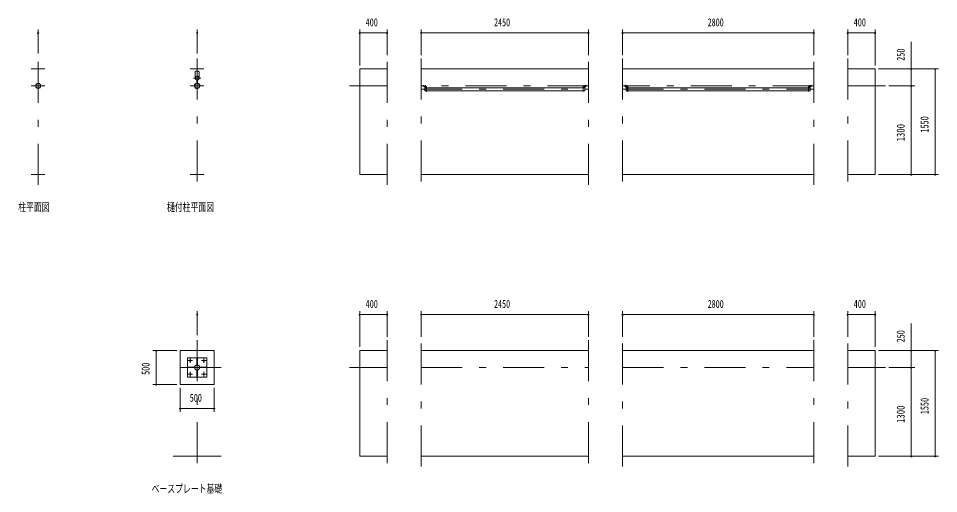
# Model space of a CAD drawing. Units: millimetres, scale not verified. Extents: x -22986 to 22989, y -10500 to 10500.
# Drawn here: x -22986 to -9506, y -8103 to -1142 of the extents above; entities that cross this region are included whole.
import ezdxf
from ezdxf.enums import TextEntityAlignment as Align

# ---------------------------------------------------------------- set-up
doc = ezdxf.new("R2010")
doc.units = ezdxf.units.MM
doc.header["$LTSCALE"] = 50
doc.linetypes.add('USER3', pattern=[24, 12, -5, 2, -5])
for name, color, linetype, lineweight in [('0-2_1-02BOLD', 7, 'Continuous', 18), ('0-3_1-22CENTER', 3, 'USER3', 18), ('0-5_1-52DIM', 3, 'Continuous', 18)]:
    doc.layers.add(name, color=color, linetype=linetype, lineweight=lineweight)
doc.styles.add('ＭＳ ゴシック', font='')
doc.styles.get('ＭＳ ゴシック').set_extended_font_data('MS Gothic')

msp = doc.modelspace()

# ---------------------------------------------------------------- linework, layer by layer
at = {"layer": '0-2_1-02BOLD'}
for p, q in [((-22797.28, -1880.33), (-22597.28, -1880.33)), ((-20267.54, -1880.33), (-20467.54, -1880.33)), ((-14636.09, -1880.33), (-17086.09, -1880.33)), ((-11336.09, -1880.33), (-14136.09, -1880.33)), ((-20395.04, -2009.21), (-20395.04, -1924.63)), ((-20340.04, -1924.63), (-20340.04, -2009.21)), ((-20372.14, -2047.46), (-20372.14, -2090.85)), ((-20370.54, -2092.3), (-20370.54, -2046.07)), ((-20364.54, -2046.07), (-20364.54, -2092.3)), ((-20362.94, -2090.85), (-20362.94, -2047.46)), ((-17047.94, -2138.33), (-17047.94, -2118.33)), ((-17042.74, -2140.33), (-17013.14, -2140.33)), ((-17013.14, -2143.53), (-17042.74, -2143.53)), ((-14709.04, -2140.33), (-14679.44, -2140.33)), ((-14679.44, -2143.53), (-14709.04, -2143.53)), ((-14097.94, -2118.33), (-14097.94, -2138.33)), ((-14092.74, -2140.33), (-14063.14, -2140.33)), ((-14063.14, -2143.53), (-14092.74, -2143.53)), ((-11411.04, -2211.33), (-11411.04, -2145.53)), ((-11379.44, -2140.33), (-11409.04, -2140.33)), ((-11409.04, -2143.53), (-11379.44, -2143.53)), ((-17007.94, -2158.13), (-14714.24, -2158.13)), ((-14714.24, -2200.83), (-17007.94, -2200.83)), ((-14711.04, -2158.13), (-14688.59, -2158.13)), ((-14083.59, -2158.13), (-14061.14, -2158.13)), ((-14057.94, -2158.13), (-11414.24, -2158.13)), ((-11414.24, -2200.83), (-14057.94, -2200.83)), ((-22597.28, -3430.33), (-22797.28, -3430.33)), ((-20467.54, -3430.33), (-20267.54, -3430.33)), ((-17086.09, -3430.33), (-14636.09, -3430.33)), ((-14136.09, -3430.33), (-11336.09, -3430.33)), ((-10836.09, -3430.33), (-10436.09, -3430.33)), ((-20117.54, -6005.33), (-20617.54, -6005.33)), ((-17086.09, -6005.33), (-14636.09, -6005.33)), ((-14136.09, -6005.33), (-11336.09, -6005.33)), ((-10836.09, -6005.33), (-10436.09, -6005.33)), ((-20370.54, -6197.18), (-20364.54, -6197.18)), ((-20425.69, -6258.33), (-20425.69, -6252.33)), ((-20364.54, -6313.48), (-20370.54, -6313.48)), ((-20309.39, -6252.33), (-20309.39, -6258.33)), ((-20717.54, -7555.33), (-20017.54, -7555.33)), ((-14636.09, -7555.33), (-17086.09, -7555.33)), ((-11336.09, -7555.33), (-14136.09, -7555.33))]:
    msp.add_line(p, q, dxfattribs=at)
for points in [[(-17586.09, -1880.33), (-17986.09, -1880.33), (-17986.09, -3430.33), (-17586.09, -3430.33)], [(-10436.09, -3430.33), (-10436.09, -1880.33), (-10836.09, -1880.33)], [(-17047.94, -2118.33), (-17044.74, -2118.33), (-17044.74, -2138.33)], [(-17011.14, -2145.53), (-17011.14, -2211.33), (-17007.94, -2211.33), (-17007.94, -2145.53)], [(-14711.04, -2145.53), (-14711.04, -2211.33), (-14714.24, -2211.33), (-14714.24, -2145.53)], [(-14677.44, -2138.33), (-14677.44, -2118.33), (-14674.24, -2118.33), (-14674.24, -2138.33)], [(-14094.74, -2138.33), (-14094.74, -2118.33), (-14097.94, -2118.33)], [(-14061.14, -2145.53), (-14061.14, -2211.33), (-14057.94, -2211.33), (-14057.94, -2145.53)], [(-11414.24, -2145.53), (-11414.24, -2211.33), (-11411.04, -2211.33)], [(-11377.44, -2138.33), (-11377.44, -2118.33), (-11374.24, -2118.33), (-11374.24, -2138.33)], [(-17011.14, -2200.83), (-17033.59, -2200.83), (-17033.59, -2158.13), (-17011.14, -2158.13)], [(-14688.59, -2158.13), (-14688.59, -2200.83), (-14711.04, -2200.83)], [(-14061.14, -2200.83), (-14083.59, -2200.83), (-14083.59, -2158.13)], [(-11411.04, -2158.13), (-11388.59, -2158.13), (-11388.59, -2200.83), (-11411.04, -2200.83)], [(-20617.54, -6005.33), (-20617.54, -6505.33), (-20117.54, -6505.33), (-20117.54, -6005.33)], [(-17586.09, -7555.33), (-17986.09, -7555.33), (-17986.09, -6005.33), (-17586.09, -6005.33)], [(-10436.09, -6005.33), (-10436.09, -7555.33), (-10836.09, -7555.33)]]:
    msp.add_lwpolyline(points, dxfattribs=at)
for points in [[(-20507.54, -6115.33), (-20227.54, -6115.33), (-20227.54, -6395.33), (-20507.54, -6395.33)], [(-20370.54, -6117.18), (-20370.54, -6217.18), (-20364.54, -6217.18), (-20364.54, -6117.18)], [(-20405.69, -6258.33), (-20405.69, -6252.33), (-20505.69, -6252.33), (-20505.69, -6258.33)], [(-20364.54, -6293.48), (-20370.54, -6293.48), (-20370.54, -6393.48), (-20364.54, -6393.48)], [(-20329.39, -6252.33), (-20329.39, -6258.33), (-20229.39, -6258.33), (-20229.39, -6252.33)]]:
    msp.add_lwpolyline(points, close=True, dxfattribs=at)
for centre, radius in [((-20367.54, -2018.73), 27.5), ((-20367.54, -1987.38), 2.25), ((-22697.28, -2130.33), 38.15), ((-22697.28, -2130.33), 35.35), ((-20367.54, -2130.33), 38.15), ((-20367.54, -2130.33), 35.35), ((-20367.54, -2172.33), 2.25), ((-20467.54, -6155.33), 8), ((-20267.54, -6155.33), 8), ((-20367.54, -6255.33), 38.15), ((-20367.54, -6255.33), 35.35), ((-20467.54, -6355.33), 8), ((-20267.54, -6355.33), 8)]:
    msp.add_circle(centre, radius, dxfattribs=at)
for centre, radius, start, end in [((-20367.54, -2018.73), 29.1, 90, 260.90512), ((-20367.54, -1960.13), 44.9, 52.23546, 127.76454), ((-20367.54, -2036.13), 44.9, 109.58864, 127.76454), ((-20367.54, -1987.38), 3.85, 270, 218.65778), ((-20367.54, -2018.73), 29.1, 279.09488, 84.06984), ((-20367.54, -2036.13), 44.9, 52.23546, 70.41136), ((-20367.54, -2130.33), 39.75, 96.65186, 270), ((-20367.54, -2130.33), 39.75, 274.38264, 83.35706), ((-17042.74, -2138.33), 5.2, 180, 270), ((-17042.74, -2138.33), 2, 180, 270), ((-17013.14, -2145.53), 5.2, 0, 90), ((-17013.14, -2145.53), 2, 0, 90), ((-14709.04, -2145.53), 5.2, 90, 180), ((-14709.04, -2145.53), 2, 90, 180), ((-14679.44, -2138.33), 2, 270, 0), ((-14679.44, -2138.33), 5.2, 270, 0), ((-14092.74, -2138.33), 5.2, 180, 270), ((-14092.74, -2138.33), 2, 180, 270), ((-14063.14, -2145.53), 5.2, 0, 90), ((-14063.14, -2145.53), 2, 0, 90), ((-11409.04, -2145.53), 5.2, 90, 180), ((-11409.04, -2145.53), 2, 90, 180), ((-11379.44, -2138.33), 2, 270, 0), ((-11379.44, -2138.33), 5.2, 270, 0), ((-20367.54, -2172.33), 3.85, 142.09248, 90)]:
    msp.add_arc(centre, radius, start, end, dxfattribs=at)
at = {"layer": '0-3_1-22CENTER'}
for p, q in [((-22697.28, -3580.33), (-22697.28, -1730.33)), ((-20367.54, -1730.33), (-20367.54, -3580.33)), ((-17586.09, -3580.33), (-17586.09, -1730.33)), ((-17086.09, -1730.33), (-17086.09, -3580.33)), ((-14636.09, -3580.33), (-14636.09, -1730.33)), ((-14136.09, -1730.33), (-14136.09, -3580.33)), ((-11336.09, -3580.33), (-11336.09, -1730.33)), ((-10836.09, -1730.33), (-10836.09, -3580.33)), ((-20422.54, -2018.73), (-20312.54, -2018.73)), ((-22597.28, -2130.33), (-22797.28, -2130.33)), ((-20467.54, -2130.33), (-20267.54, -2130.33)), ((-20356.78, -2069.21), (-20378.3, -2069.21)), ((-18136.09, -2130.33), (-17586.09, -2130.33)), ((-14636.09, -2130.33), (-17086.09, -2130.33)), ((-17022.94, -2121.33), (-17022.94, -2163.13)), ((-14699.24, -2163.13), (-14699.24, -2121.33)), ((-11336.09, -2130.33), (-14136.09, -2130.33)), ((-14072.94, -2121.33), (-14072.94, -2163.13)), ((-11399.24, -2163.13), (-11399.24, -2121.33)), ((-10286.09, -2130.33), (-10836.09, -2130.33)), ((-17086.09, -2179.48), (-14636.09, -2179.48)), ((-14136.09, -2179.48), (-11336.09, -2179.48)), ((-20367.54, -5855.33), (-20367.54, -7705.33)), ((-17586.09, -5855.33), (-17586.09, -7705.33)), ((-17086.09, -7705.33), (-17086.09, -5855.33)), ((-14636.09, -5855.33), (-14636.09, -7705.33)), ((-14136.09, -7705.33), (-14136.09, -5855.33)), ((-11336.09, -5855.33), (-11336.09, -7705.33)), ((-10836.09, -7705.33), (-10836.09, -5855.33)), ((-20501.68, -6155.33), (-20433.39, -6155.33)), ((-20467.54, -6189.48), (-20467.54, -6121.19)), ((-20301.69, -6155.33), (-20233.4, -6155.33)), ((-20267.54, -6121.19), (-20267.54, -6189.48)), ((-20017.54, -6255.33), (-20717.54, -6255.33)), ((-20467.54, -6321.19), (-20467.54, -6389.48)), ((-20267.54, -6321.19), (-20267.54, -6389.48)), ((-18136.09, -6255.33), (-17586.09, -6255.33)), ((-17086.09, -6255.33), (-14636.09, -6255.33)), ((-14136.09, -6255.33), (-11336.09, -6255.33)), ((-10286.09, -6255.33), (-10836.09, -6255.33)), ((-20433.39, -6355.33), (-20501.68, -6355.33)), ((-20233.4, -6355.33), (-20301.69, -6355.33))]:
    msp.add_line(p, q, dxfattribs=at)
at = {"layer": '0-5_1-52DIM'}
for p, q in [((-22697.28, -1655.33), (-22697.28, -1305.33)), ((-20367.54, -1305.33), (-20367.54, -1655.33)), ((-17986.09, -1305.33), (-17986.09, -1830.33)), ((-17586.09, -1680.33), (-17586.09, -1305.33)), ((-17086.09, -1680.33), (-17086.09, -1305.33)), ((-14636.09, -1680.33), (-14636.09, -1305.33)), ((-14136.09, -1305.33), (-14136.09, -1680.33)), ((-11336.09, -1680.33), (-11336.09, -1305.33)), ((-10836.09, -1305.33), (-10836.09, -1680.33)), ((-10436.09, -1830.33), (-10436.09, -1305.33)), ((-22687.28, -1355.33), (-22707.28, -1355.33)), ((-20357.54, -1355.33), (-20377.54, -1355.33)), ((-17976.09, -1355.33), (-17996.09, -1355.33)), ((-17986.09, -1355.33), (-17586.09, -1355.33)), ((-17576.09, -1355.33), (-17596.09, -1355.33)), ((-17076.09, -1355.33), (-17096.09, -1355.33)), ((-17086.09, -1355.33), (-14636.09, -1355.33)), ((-14626.09, -1355.33), (-14646.09, -1355.33)), ((-14126.09, -1355.33), (-14146.09, -1355.33)), ((-14136.09, -1355.33), (-11336.09, -1355.33)), ((-11326.09, -1355.33), (-11346.09, -1355.33)), ((-10826.09, -1355.33), (-10846.09, -1355.33)), ((-10836.09, -1355.33), (-10436.09, -1355.33)), ((-10426.09, -1355.33), (-10446.09, -1355.33)), ((-9906.09, -1487.83), (-9906.09, -1880.33)), ((-9506.1, -1880.33), (-10386.09, -1880.33)), ((-9896.09, -1880.33), (-9916.09, -1880.33)), ((-9906.09, -2130.33), (-9906.09, -1880.33)), ((-9546.1, -1880.33), (-9566.1, -1880.33)), ((-9556.1, -1880.33), (-9556.1, -3430.33)), ((-9856.09, -2130.33), (-10236.09, -2130.33)), ((-9896.09, -2130.33), (-9916.09, -2130.33)), ((-9906.09, -3430.33), (-9906.09, -2130.33)), ((-10386.09, -3430.33), (-9506.1, -3430.33)), ((-9896.09, -3430.33), (-9916.09, -3430.33)), ((-9546.1, -3430.33), (-9566.1, -3430.33)), ((-20357.54, -5480.33), (-20377.54, -5480.33)), ((-20367.54, -5430.33), (-20367.54, -5780.33)), ((-17976.09, -5480.33), (-17996.09, -5480.33)), ((-17986.09, -5955.33), (-17986.09, -5430.33)), ((-17986.09, -5480.33), (-17586.09, -5480.33)), ((-17576.09, -5480.33), (-17596.09, -5480.33)), ((-17586.09, -5430.33), (-17586.09, -5805.33)), ((-17076.09, -5480.33), (-17096.09, -5480.33)), ((-17086.09, -5805.33), (-17086.09, -5430.33)), ((-17086.09, -5480.33), (-14636.09, -5480.33)), ((-14626.09, -5480.33), (-14646.09, -5480.33)), ((-14636.09, -5430.33), (-14636.09, -5805.33)), ((-14126.09, -5480.33), (-14146.09, -5480.33)), ((-14136.09, -5805.33), (-14136.09, -5430.33)), ((-14136.09, -5480.33), (-11336.09, -5480.33)), ((-11326.09, -5480.33), (-11346.09, -5480.33)), ((-11336.09, -5805.33), (-11336.09, -5430.33)), ((-10826.09, -5480.33), (-10846.09, -5480.33)), ((-10836.09, -5805.33), (-10836.09, -5430.33)), ((-10836.09, -5480.33), (-10436.09, -5480.33)), ((-10426.09, -5480.33), (-10446.09, -5480.33)), ((-10436.09, -5430.33), (-10436.09, -5955.33)), ((-9906.09, -6005.33), (-9906.09, -5612.83)), ((-20667.54, -6005.33), (-21017.54, -6005.33)), ((-20957.54, -6005.33), (-20977.54, -6005.33)), ((-20967.54, -6505.33), (-20967.54, -6005.33)), ((-10386.09, -6005.33), (-9506.1, -6005.33)), ((-9896.09, -6005.33), (-9916.09, -6005.33)), ((-9906.09, -6255.33), (-9906.09, -6005.33)), ((-9546.1, -6005.33), (-9566.1, -6005.33)), ((-9556.1, -6005.33), (-9556.1, -7555.33)), ((-9856.09, -6255.33), (-10236.09, -6255.33)), ((-9896.09, -6255.33), (-9916.09, -6255.33)), ((-9906.09, -7555.33), (-9906.09, -6255.33)), ((-20667.54, -6505.33), (-21017.54, -6505.33)), ((-20957.54, -6505.33), (-20977.54, -6505.33)), ((-20617.54, -6555.33), (-20617.54, -6905.33)), ((-20117.54, -6905.33), (-20117.54, -6555.33)), ((-20607.54, -6855.33), (-20627.54, -6855.33)), ((-20617.54, -6855.33), (-20117.54, -6855.33)), ((-20107.54, -6855.33), (-20127.54, -6855.33)), ((-10386.09, -7555.33), (-9506.1, -7555.33)), ((-9896.09, -7555.33), (-9916.09, -7555.33)), ((-9546.1, -7555.33), (-9566.1, -7555.33))]:
    msp.add_line(p, q, dxfattribs=at)
for centre in [(-22697.28, -1355.33), (-20367.54, -1355.33), (-17986.09, -1355.33), (-17586.09, -1355.33), (-17086.09, -1355.33), (-14636.09, -1355.33), (-14136.09, -1355.33), (-11336.09, -1355.33), (-10836.09, -1355.33), (-10436.09, -1355.33), (-9906.09, -1880.33), (-9556.1, -1880.33), (-9906.09, -2130.33), (-9906.09, -3430.33), (-9556.1, -3430.33), (-20367.54, -5480.33), (-17986.09, -5480.33), (-17586.09, -5480.33), (-17086.09, -5480.33), (-14636.09, -5480.33), (-14136.09, -5480.33), (-11336.09, -5480.33), (-10836.09, -5480.33), (-10436.09, -5480.33), (-20967.54, -6005.33), (-9906.09, -6005.33), (-9556.1, -6005.33), (-9906.09, -6255.33), (-20967.54, -6505.33), (-20617.54, -6855.33), (-20117.54, -6855.33), (-9906.09, -7555.33), (-9556.1, -7555.33)]:
    msp.add_arc(centre, 10, 180, 0, dxfattribs=at)

# ---------------------------------------------------------------- texts
at = {"layer": '0-5_1-52DIM', "color": 7, "style": 'ＭＳ ゴシック'}
for s, width, p in [('400', 0.75, (-17899.73, -1293.33)), ('2450', 0.7, (-16017.96, -1293.33)), ('2800', 0.7, (-12888.69, -1293.33)), ('400', 0.75, (-10749.74, -1293.33)), ('柱平面図', 0.7, (-22989.28, -4000.56)), ('樋付柱平面図', 0.7, (-20809.54, -4000.56)), ('400', 0.75, (-17899.73, -5418.33)), ('2450', 0.7, (-16017.96, -5418.33)), ('2800', 0.7, (-12888.69, -5418.33)), ('400', 0.75, (-10749.74, -5418.33)), ('500', 0.75, (-20476.52, -6793.33)), ('ベースプレート基礎', 0.7, (-21034.54, -8125.56))]:
    msp.add_text(s, height=117.2, dxfattribs=dict(at, width=width)).set_placement(p, align=Align.BOTTOM_LEFT)
for s, width, p in [('250', 0.65, (-9968.09, -1763.01)), ('1300', 0.8, (-9968.09, -2943.59)), ('1550', 0.75, (-9618.1, -2815.34)), ('250', 0.65, (-9968.09, -5888.01)), ('500', 0.75, (-21029.54, -6364.31)), ('1550', 0.75, (-9618.1, -6940.34)), ('1300', 0.8, (-9968.09, -7068.59))]:
    msp.add_text(s, height=117.2, rotation=90, dxfattribs=dict(at, width=width)).set_placement(p, align=Align.BOTTOM_LEFT)

doc.saveas('drawing.dxf')
